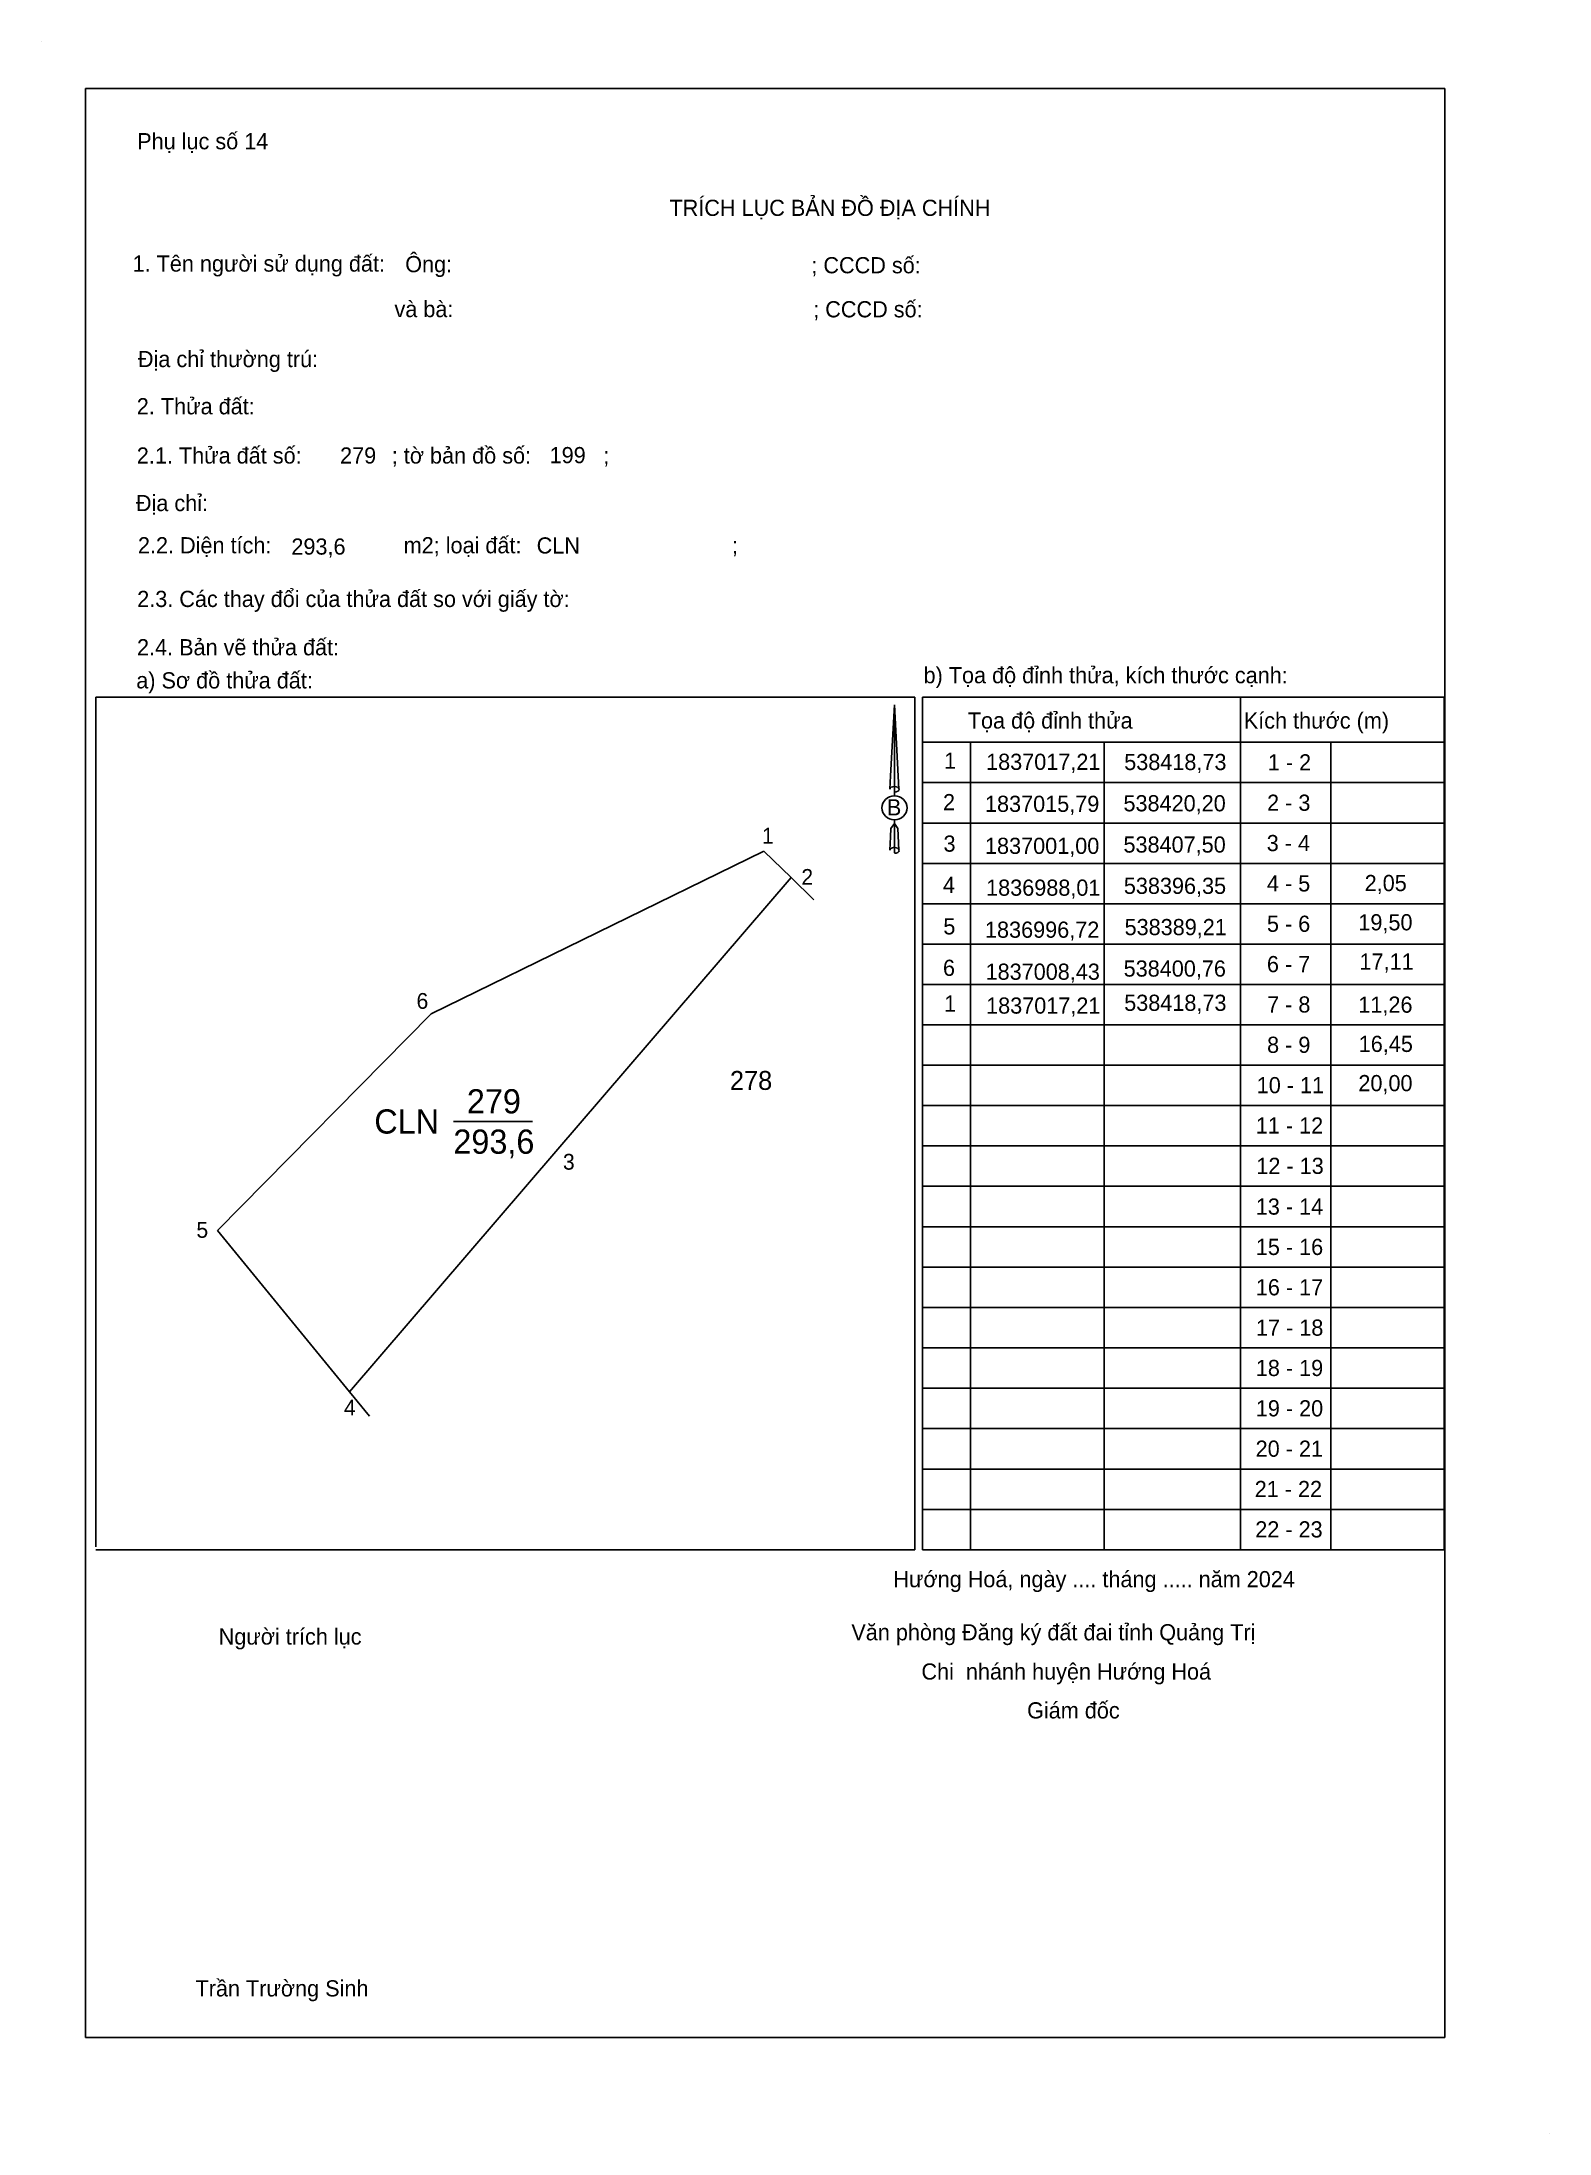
# Model space of a CAD drawing. Extents: x 538380 to 538461, y 1836948 to 1837061.
import ezdxf

# ---------------------------------------------------------------- set-up
doc = ezdxf.new("R2010")
doc.units = 0
for name, color, linetype in [('CanhThua', 7, 'Continuous'), ('hsktNoiDung', 7, 'Continuous'), ('hsktTemplate', 7, 'Continuous'), ('NhanDiaChinhThua', 7, 'Continuous'), ('NhanTuCan', 7, 'Continuous'), ('RauThua', 7, 'Continuous'), ('SoHieuDinhThua', 7, 'Continuous')]:
    doc.layers.add(name, color=color, linetype=linetype)

msp = doc.modelspace()

# ---------------------------------------------------------------- linework, layer by layer
at = {"layer": 'CanhThua'}
for p, q in [((538400.76, 1837008.43), (538418.73, 1837017.21)), ((538418.73, 1837017.21), (538420.2, 1837015.79)), ((538420.2, 1837015.79), (538407.5, 1837001)), ((538389.21, 1836996.72), (538400.76, 1837008.43)), ((538407.5, 1837001), (538396.35, 1836988.01)), ((538396.35, 1836988.01), (538389.21, 1836996.72))]:
    msp.add_line(p, q, dxfattribs=at)
at = {"layer": 'hsktTemplate'}
for p, q in [((538379.73, 1837060.95), (538379.73, 1837060.95)), ((538382.08, 1837058.43), (538455.52, 1837058.43)), ((538382.08, 1836953.12), (538382.08, 1837058.43)), ((538455.52, 1837058.43), (538455.52, 1836953.12)), ((538382.65, 1837025.54), (538426.89, 1837025.54)), ((538382.65, 1836979.64), (538382.65, 1837025.54)), ((538426.89, 1837025.54), (538426.89, 1836979.47)), ((538427.3, 1837025.54), (538427.3, 1836979.47)), ((538427.3, 1837025.54), (538444.48, 1837025.54)), ((538444.48, 1836979.47), (538444.48, 1837025.54)), ((538444.48, 1837025.54), (538455.48, 1837025.54)), ((538455.48, 1837025.54), (538455.48, 1836979.47)), ((538425.79, 1837025.12), (538425.58, 1837021.28)), ((538425.79, 1837025.12), (538426.02, 1837020.56)), ((538425.79, 1837025.12), (538426.02, 1837020.56)), ((538425.79, 1837020.72), (538425.79, 1837025.12)), ((538425.79, 1837025.12), (538426.02, 1837020.56)), ((538427.36, 1837023.11), (538455.48, 1837023.11)), ((538429.89, 1837023.11), (538429.89, 1836979.47)), ((538437.12, 1837023.11), (538437.12, 1836979.47)), ((538449.37, 1837023.11), (538449.37, 1836979.47)), ((538425.58, 1837021.28), (538425.53, 1837020.56)), ((538425.79, 1837020.72), (538425.79, 1837020.55)), ((538427.3, 1837020.93), (538455.48, 1837020.93)), ((538425.79, 1837020.55), (538425.79, 1837020.42)), ((538425.79, 1837020.42), (538425.79, 1837020.24)), ((538425.79, 1837020.42), (538425.79, 1837020.24)), ((538425.79, 1837020.42), (538425.79, 1837020.24)), ((538426.02, 1837020.56), (538426.02, 1837020.56)), ((538425.59, 1837018.45), (538425.58, 1837017.99)), ((538425.79, 1837018.71), (538425.59, 1837018.45)), ((538425.79, 1837018.71), (538425.79, 1837018.91)), ((538425.79, 1837018.71), (538425.79, 1837018.91)), ((538425.79, 1837018.71), (538425.79, 1837018.91)), ((538425.79, 1837018.71), (538425.97, 1837018.45)), ((538425.79, 1837018.71), (538425.97, 1837018.45)), ((538425.79, 1837018.71), (538425.97, 1837018.45)), ((538425.79, 1837017.42), (538425.79, 1837018.71)), ((538425.97, 1837018.45), (538426.02, 1837017.27)), ((538425.97, 1837018.45), (538426.02, 1837017.27)), ((538425.97, 1837018.45), (538426.02, 1837017.27)), ((538427.3, 1837018.74), (538455.48, 1837018.74)), ((538425.58, 1837017.99), (538425.53, 1837017.27)), ((538425.79, 1837017.42), (538425.79, 1837017.24)), ((538425.79, 1837017.24), (538425.79, 1837017.12)), ((538426.02, 1837017.27), (538426.02, 1837017.27)), ((538427.3, 1837016.56), (538455.48, 1837016.56)), ((538427.3, 1837014.38), (538455.48, 1837014.38)), ((538427.3, 1837012.2), (538455.48, 1837012.2)), ((538427.3, 1837010.02), (538455.48, 1837010.02)), ((538427.3, 1837007.83), (538455.48, 1837007.83)), ((538427.3, 1837005.65), (538455.48, 1837005.65)), ((538427.3, 1837003.47), (538455.48, 1837003.47)), ((538427.3, 1837001.29), (538455.48, 1837001.29)), ((538427.3, 1836999.11), (538455.48, 1836999.11)), ((538427.3, 1836996.93), (538455.48, 1836996.93)), ((538427.3, 1836994.74), (538455.48, 1836994.74)), ((538427.3, 1836992.56), (538455.48, 1836992.56)), ((538427.3, 1836990.38), (538455.48, 1836990.38)), ((538427.3, 1836988.2), (538455.48, 1836988.2)), ((538427.3, 1836986.02), (538455.48, 1836986.02)), ((538427.3, 1836983.83), (538455.48, 1836983.83)), ((538427.3, 1836981.65), (538455.48, 1836981.65)), ((538426.89, 1836979.47), (538382.65, 1836979.47)), ((538444.48, 1836979.47), (538427.3, 1836979.47)), ((538444.48, 1836979.47), (538455.48, 1836979.47)), ((538455.52, 1836953.12), (538382.08, 1836953.12)), ((538461.16, 1836947.95), (538461.16, 1836947.95))]:
    msp.add_line(p, q, dxfattribs=at)
for centre, start_param, end_param in [((538425.79, 1837020.56), 1.570796, 3.074452), ((538425.79, 1837020.56), 0.067141, 1.570796), ((538425.79, 1837020.56), 4.712389, 6.283185), ((538425.79, 1837017.26), 2.491069, 3.074278), ((538425.79, 1837017.26), 1.570796, 2.491069), ((538425.79, 1837017.26), 0.067141, 1.570796), ((538425.79, 1837017.26), 4.712389, 6.283185)]:
    msp.add_ellipse(centre, major_axis=(0.249, 0), ratio=0.614131, start_param=start_param, end_param=end_param, dxfattribs=at)
msp.add_ellipse((538425.79, 1837019.56), major_axis=(0.678, 0), ratio=0.952727, dxfattribs=at)
at = {"layer": 'NhanDiaChinhThua'}
msp.add_line((538401.96, 1837002.61), (538406.23, 1837002.61), dxfattribs=at)
at = {"layer": 'RauThua'}
for p, q in [((538420.2, 1837015.79), (538421.43, 1837014.59)), ((538396.35, 1836988.01), (538397.43, 1836986.7))]:
    msp.add_line(p, q, dxfattribs=at)

# ---------------------------------------------------------------- texts
at = {"layer": 'hsktNoiDung'}
for s, p in [('279', (538395.84, 1837038.16)), ('199', (538407.16, 1837038.18)), ('293,6', (538393.21, 1837033.24)), ('CLN', (538406.46, 1837033.3)), ('1', (538428.47, 1837021.67)), ('1837017,21', (538430.74, 1837021.61)), ('538418,73', (538438.2, 1837021.6)), ('2', (538428.41, 1837019.43)), ('1837015,79', (538430.68, 1837019.34)), ('538420,20', (538438.16, 1837019.37)), ('3', (538428.44, 1837017.19)), ('1837001,00', (538430.68, 1837017.07)), ('538407,50', (538438.16, 1837017.14)), ('4', (538428.41, 1837014.96)), ('1836988,01', (538430.74, 1837014.81)), ('538396,35', (538438.18, 1837014.91)), ('2,05', (538451.19, 1837015.06)), ('5', (538428.43, 1837012.72)), ('1836996,72', (538430.68, 1837012.54)), ('538389,21', (538438.22, 1837012.68)), ('19,50', (538450.85, 1837012.94)), ('17,11', (538450.91, 1837010.82)), ('6', (538428.41, 1837010.48)), ('1837008,43', (538430.71, 1837010.27)), ('538400,76', (538438.17, 1837010.44)), ('1', (538428.47, 1837008.55)), ('538418,73', (538438.2, 1837008.59)), ('1837017,21', (538430.74, 1837008.44)), ('11,26', (538450.85, 1837008.49)), ('16,45', (538450.87, 1837006.37)), ('20,00', (538450.85, 1837004.25))]:
    msp.add_text(s, height=0.874, dxfattribs=at).set_placement(p)
at = {"layer": 'hsktTemplate'}
for s, p in [('Phụ lục số 14', (538384.88, 1837055.14)), (' TRÍCH LỤC BẢN ĐỒ ĐỊA CHÍNH', (538413.31, 1837051.54)), ('1. Tên người sử dụng đất:', (538384.63, 1837048.53)), ('Ông:', (538399.36, 1837048.5)), ('; CCCD số:', (538421.3, 1837048.44)), ('và bà:', (538398.78, 1837046.07)), ('; CCCD số:', (538421.4, 1837046.06)), ('Địa chỉ thường trú:', (538384.92, 1837043.37)), ('2. Thửa đất:', (538384.86, 1837040.82)), ('2.1. Thửa đất số:               ; tờ bản đồ số:            ;', (538384.86, 1837038.16)), ('Địa chỉ:', (538384.81, 1837035.59)), ('2.2. Diện tích:                      m2; loại đất:                                   ;', (538384.92, 1837033.31)), ('2.3. Các thay đổi của thửa đất so với giấy tờ:', (538384.88, 1837030.41)), ('2.4. Bản vẽ thửa đất:', (538384.87, 1837027.8)), ('a) Sơ đồ thửa đất:', (538384.83, 1837026.01)), ('b) Tọa độ đỉnh thửa, kích thước cạnh:', (538427.36, 1837026.29)), ('Tọa độ đỉnh thửa', (538429.75, 1837023.84)), ('Kích thước (m)', (538444.66, 1837023.84)), ('1 - 2', (538445.96, 1837021.58)), ('B', (538425.38, 1837019.15)), ('2 - 3', (538445.92, 1837019.4)), ('3 - 4', (538445.9, 1837017.22)), ('4 - 5', (538445.91, 1837015.04)), ('5 - 6', (538445.91, 1837012.86)), ('6 - 7', (538445.91, 1837010.68)), ('7 - 8', (538445.92, 1837008.5)), ('8 - 9', (538445.92, 1837006.32)), ('10 - 11', (538445.36, 1837004.14)), ('11 - 12', (538445.31, 1837001.96)), ('12 - 13', (538445.34, 1836999.78)), ('13 - 14', (538445.31, 1836997.58)), ('15 - 16', (538445.31, 1836995.4)), ('16 - 17', (538445.31, 1836993.22)), ('17 - 18', (538445.32, 1836991.04)), ('18 - 19', (538445.31, 1836988.86)), ('19 - 20', (538445.31, 1836986.68)), ('20 - 21', (538445.3, 1836984.5)), ('21 - 22', (538445.25, 1836982.32)), ('22 - 23', (538445.28, 1836980.14)), ('Hướng Hoá, ngày .... tháng ..... năm 2024', (538425.73, 1836977.45)), ('Văn phòng Đăng ký đất đai tỉnh Quảng Trị', (538423.46, 1836974.58)), ('Người trích lục', (538389.28, 1836974.35)), (' Chi  nhánh huyện Hướng Hoá', (538426.92, 1836972.46)), (' Giám đốc', (538432.63, 1836970.36)), ('Trần Trường Sinh', (538388.03, 1836955.34))]:
    msp.add_text(s, height=0.874, dxfattribs=at).set_placement(p)
at = {"layer": 'NhanDiaChinhThua'}
for s, p in [('279', (538402.69, 1837003.05)), ('CLN', (538397.69, 1837001.96)), ('293,6', (538401.96, 1837000.87))]:
    msp.add_text(s, height=1.308, dxfattribs=at).set_placement(p)
at = {"layer": 'NhanTuCan'}
msp.add_text('278', height=1.024, dxfattribs=at).set_placement((538416.9, 1837004.32))
at = {"layer": 'SoHieuDinhThua'}
for s, p in [('1', (538418.63, 1837017.63)), ('2', (538420.76, 1837015.4)), ('6', (538399.97, 1837008.7)), ('3', (538407.88, 1837000.01)), ('5', (538388.08, 1836996.33)), ('4', (538396.05, 1836986.73))]:
    msp.add_text(s, height=0.853, dxfattribs=at).set_placement(p)

doc.saveas('drawing.dxf')
